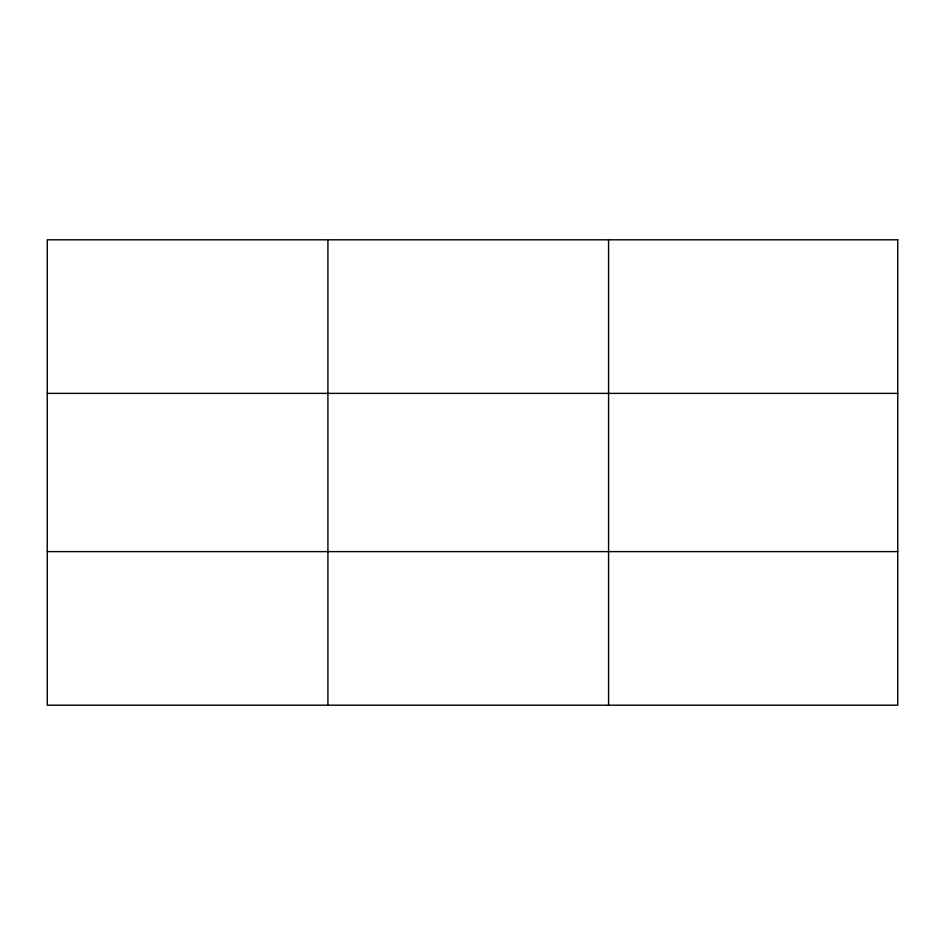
<?xml version="1.0" encoding="UTF-8"?>
<svg xmlns="http://www.w3.org/2000/svg" width="945" height="945" viewBox="0 0 945 945"><rect width="100%" height="100%" fill="white"/><g stroke="black" fill="none" stroke-linecap="round" stroke-linejoin="round"><path stroke-width="1.42" d="M327.915 239.806L327.915 705.194M608.58 239.806L608.58 705.194M47.25 393.38L897.75 393.38M47.25 551.62L897.75 551.62M897.75 239.806L897.75 705.194L47.25 705.194L47.25 239.806L897.75 239.806"/></g></svg>
